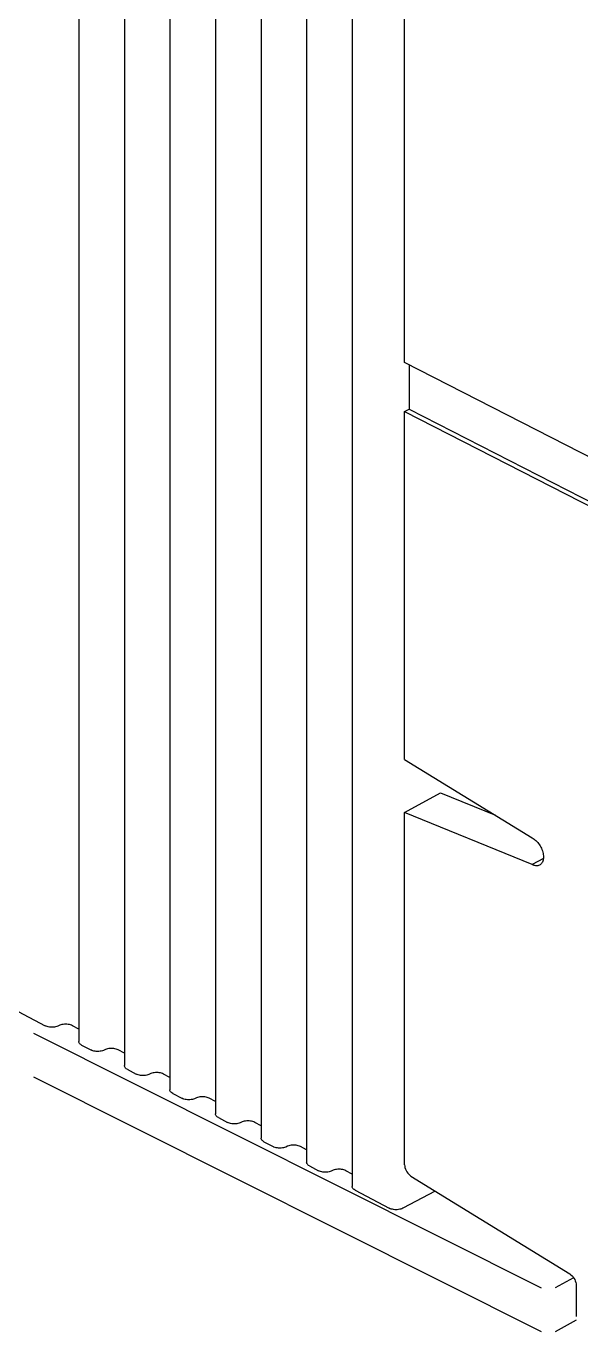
# Model space of a CAD drawing. Extents: x 0 to 31.6, y 0 to 20.4.
# Drawn here: x 27.069 to 28.791, y 3.922 to 7.972 of the extents above; entities that cross this region are included whole.
import ezdxf

# ---------------------------------------------------------------- set-up
doc = ezdxf.new("R2010")
doc.units = 0
doc.layers.get('0').update_dxf_attribs({"color": 1, "linetype": 'CONTINUOUS'})

msp = doc.modelspace()

# ---------------------------------------------------------------- linework, layer by layer
at = {"color": 7, "linetype": 'CONTINUOUS'}
for p, q in [((27.2327, 13.5069), (27.2327, 4.8228)), ((27.3741, 13.4319), (27.3741, 4.7479)), ((27.5155, 13.357), (27.5155, 4.673)), ((27.657, 13.282), (27.657, 4.598)), ((27.7984, 13.2071), (27.7984, 4.5231)), ((27.9398, 13.1321), (27.9398, 4.4481)), ((28.0812, 13.0572), (28.0812, 4.3732)), ((28.2438, 6.9288), (28.2438, 10.321)), ((29.0436, 6.5195), (28.2438, 6.9288)), ((28.2577, 6.9216), (28.2577, 6.7837)), ((28.2438, 6.7761), (28.2577, 6.7837)), ((28.2438, 6.7761), (29.0436, 6.3668)), ((28.2438, 5.6975), (28.2438, 6.7761)), ((28.2577, 6.7837), (29.0577, 6.3743)), ((28.2438, 5.6975), (28.6393, 5.4543)), ((28.2438, 5.533), (28.3549, 5.594)), ((28.3549, 5.594), (28.5254, 5.5243)), ((28.6393, 5.3714), (28.2438, 5.533)), ((28.2438, 4.4406), (28.2438, 5.533)), ((28.6743, 5.3905), (28.6393, 5.3714)), ((27.045, 4.9157), (27.1283, 4.8716)), ((27.2327, 4.8612), (27.2132, 4.8716)), ((28.6682, 4.0579), (27.0935, 4.8475)), ((27.2415, 4.8116), (27.2698, 4.7966)), ((27.3741, 4.7863), (27.3546, 4.7966)), ((28.6682, 3.9222), (27.0935, 4.7118)), ((27.3829, 4.7367), (27.4112, 4.7217)), ((27.5155, 4.7113), (27.496, 4.7217)), ((27.5243, 4.6617), (27.5526, 4.6467)), ((27.657, 4.6364), (27.6375, 4.6467)), ((27.6658, 4.5868), (27.694, 4.5718)), ((27.7984, 4.5615), (27.7789, 4.5718)), ((27.8072, 4.5118), (27.8355, 4.4968)), ((27.9398, 4.4865), (27.9203, 4.4968)), ((27.9486, 4.4369), (27.9769, 4.4219)), ((28.0812, 4.4116), (28.0617, 4.4219)), ((28.2635, 4.4052), (28.7564, 4.1021)), ((28.09, 4.362), (28.1961, 4.3057)), ((28.3388, 4.3589), (28.2385, 4.3057)), ((28.7683, 4.0901), (28.7106, 4.0585)), ((28.7761, 4.0667), (28.7761, 3.9698)), ((28.7766, 3.959), (28.7106, 3.9228))]:
    msp.add_line(p, q, dxfattribs=at)
for points in [[(28.6393, 5.4543), (28.6424, 5.4525), (28.6455, 5.4505), (28.6484, 5.4482), (28.6513, 5.4456), (28.6542, 5.4428), (28.6569, 5.4397), (28.6595, 5.4365), (28.6619, 5.433), (28.6642, 5.4294), (28.6663, 5.4257), (28.6681, 5.4218), (28.6698, 5.418), (28.6712, 5.414), (28.6724, 5.4101), (28.6733, 5.4062), (28.6739, 5.4023), (28.6743, 5.3985), (28.6745, 5.3948), (28.6743, 5.3913), (28.6739, 5.3879), (28.6733, 5.3847), (28.6724, 5.3817)], [(28.6628, 5.37), (28.6619, 5.3695), (28.6595, 5.3685), (28.6569, 5.3679), (28.6542, 5.3677), (28.6513, 5.3677), (28.6484, 5.3681), (28.6455, 5.3689), (28.6424, 5.3699), (28.6393, 5.3714)], [(28.6724, 5.3817), (28.6712, 5.379), (28.6698, 5.3765), (28.6681, 5.3743), (28.6663, 5.3724), (28.6642, 5.3708), (28.6628, 5.37)], [(27.1738, 4.873), (27.1677, 4.8702), (27.1645, 4.869), (27.161, 4.8681), (27.1573, 4.8674), (27.1534, 4.867), (27.1496, 4.8669), (27.1457, 4.867), (27.1418, 4.8674), (27.1381, 4.8681), (27.1347, 4.869), (27.1314, 4.8702), (27.1283, 4.8716)], [(27.2132, 4.8716), (27.2101, 4.873), (27.2069, 4.8741), (27.2035, 4.875), (27.1998, 4.8757), (27.1959, 4.8761), (27.192, 4.8762), (27.1881, 4.8761), (27.1842, 4.8757), (27.1805, 4.875), (27.1771, 4.8741), (27.1738, 4.873)], [(27.2415, 4.8116), (27.2388, 4.8132), (27.2367, 4.8149), (27.235, 4.8168), (27.2337, 4.8187), (27.233, 4.8208), (27.2327, 4.8228)], [(27.3153, 4.798), (27.3091, 4.7952), (27.3059, 4.7941), (27.3024, 4.7932), (27.2988, 4.7925), (27.2949, 4.7921), (27.291, 4.792), (27.2871, 4.7921), (27.2832, 4.7925), (27.2795, 4.7932), (27.2761, 4.7941), (27.2728, 4.7952), (27.2698, 4.7966)], [(27.3546, 4.7966), (27.3516, 4.798), (27.3483, 4.7992), (27.3449, 4.8001), (27.3412, 4.8007), (27.3373, 4.8011), (27.3334, 4.8013), (27.3295, 4.8011), (27.3256, 4.8007), (27.3219, 4.8001), (27.3185, 4.7992), (27.3153, 4.798)], [(27.3829, 4.7367), (27.3803, 4.7383), (27.3781, 4.74), (27.3764, 4.7418), (27.3752, 4.7438), (27.3744, 4.7458), (27.3741, 4.7479)], [(27.4567, 4.7231), (27.4506, 4.7203), (27.4473, 4.7191), (27.4439, 4.7182), (27.4402, 4.7176), (27.4363, 4.7172), (27.4324, 4.717), (27.4285, 4.7172), (27.4246, 4.7176), (27.4209, 4.7182), (27.4175, 4.7191), (27.4143, 4.7203), (27.4112, 4.7217)], [(27.496, 4.7217), (27.493, 4.7231), (27.4897, 4.7242), (27.4863, 4.7251), (27.4826, 4.7258), (27.4787, 4.7262), (27.4748, 4.7263), (27.4709, 4.7262), (27.4671, 4.7258), (27.4634, 4.7251), (27.4599, 4.7242), (27.4567, 4.7231)], [(27.5243, 4.6617), (27.5217, 4.6633), (27.5195, 4.6651), (27.5178, 4.6669), (27.5166, 4.6688), (27.5158, 4.6709), (27.5155, 4.673)], [(27.5981, 4.6481), (27.592, 4.6453), (27.5887, 4.6442), (27.5853, 4.6433), (27.5816, 4.6426), (27.5777, 4.6422), (27.5738, 4.6421), (27.5699, 4.6422), (27.5661, 4.6426), (27.5624, 4.6433), (27.5589, 4.6442), (27.5557, 4.6453), (27.5526, 4.6467)], [(27.6375, 4.6467), (27.6344, 4.6481), (27.6312, 4.6493), (27.6277, 4.6502), (27.624, 4.6508), (27.6201, 4.6512), (27.6163, 4.6514), (27.6124, 4.6512), (27.6085, 4.6508), (27.6048, 4.6502), (27.6013, 4.6493), (27.5981, 4.6481)], [(27.6658, 4.5868), (27.6631, 4.5884), (27.6609, 4.5901), (27.6592, 4.5919), (27.658, 4.5939), (27.6572, 4.596), (27.657, 4.598)], [(27.7789, 4.5718), (27.7758, 4.5732), (27.7726, 4.5743), (27.7691, 4.5752), (27.7654, 4.5759), (27.7616, 4.5763), (27.7577, 4.5764), (27.7538, 4.5763), (27.7499, 4.5759), (27.7462, 4.5752), (27.7428, 4.5743), (27.7395, 4.5732)], [(27.7395, 4.5732), (27.7334, 4.5704), (27.7302, 4.5692), (27.7267, 4.5683), (27.723, 4.5677), (27.7191, 4.5673), (27.7152, 4.5671), (27.7114, 4.5673), (27.7075, 4.5677), (27.7038, 4.5683), (27.7003, 4.5692), (27.6971, 4.5704), (27.694, 4.5718)], [(27.8072, 4.5118), (27.8045, 4.5135), (27.8024, 4.5152), (27.8007, 4.517), (27.7994, 4.519), (27.7987, 4.521), (27.7984, 4.5231)], [(27.8809, 4.4982), (27.8748, 4.4954), (27.8716, 4.4943), (27.8681, 4.4934), (27.8644, 4.4927), (27.8606, 4.4923), (27.8567, 4.4922), (27.8528, 4.4923), (27.8489, 4.4927), (27.8452, 4.4934), (27.8418, 4.4943), (27.8385, 4.4954), (27.8355, 4.4968)], [(27.9203, 4.4968), (27.9173, 4.4982), (27.914, 4.4994), (27.9106, 4.5003), (27.9069, 4.501), (27.903, 4.5014), (27.8991, 4.5015), (27.8952, 4.5014), (27.8913, 4.501), (27.8876, 4.5003), (27.8842, 4.4994), (27.8809, 4.4982)], [(27.9486, 4.4369), (27.946, 4.4385), (27.9438, 4.4402), (27.9421, 4.4421), (27.9408, 4.444), (27.9401, 4.4461), (27.9398, 4.4481)], [(28.0224, 4.4233), (28.0162, 4.4205), (28.013, 4.4194), (28.0096, 4.4185), (28.0059, 4.4178), (28.002, 4.4174), (27.9981, 4.4172), (27.9942, 4.4174), (27.9903, 4.4178), (27.9866, 4.4185), (27.9832, 4.4194), (27.9799, 4.4205), (27.9769, 4.4219)], [(28.0617, 4.4219), (28.0587, 4.4233), (28.0554, 4.4245), (28.052, 4.4254), (28.0483, 4.426), (28.0444, 4.4264), (28.0405, 4.4266), (28.0366, 4.4264), (28.0327, 4.426), (28.0291, 4.4254), (28.0256, 4.4245), (28.0224, 4.4233)], [(28.2438, 4.4406), (28.2441, 4.4361), (28.245, 4.4316), (28.2463, 4.4272), (28.2483, 4.4228), (28.2507, 4.4184), (28.2535, 4.4144), (28.2565, 4.4109), (28.2598, 4.4079), (28.2635, 4.4052)], [(28.09, 4.362), (28.0874, 4.3636), (28.0852, 4.3653), (28.0835, 4.3671), (28.0823, 4.3691), (28.0815, 4.3711), (28.0812, 4.3732)], [(28.2385, 4.3057), (28.2354, 4.3043), (28.2322, 4.3032), (28.2288, 4.3023), (28.2251, 4.3016), (28.2212, 4.3012), (28.2173, 4.3011), (28.2134, 4.3012), (28.2095, 4.3016), (28.2058, 4.3023), (28.2024, 4.3032), (28.1991, 4.3043), (28.1961, 4.3057)], [(28.7564, 4.1021), (28.76, 4.0995), (28.7633, 4.0964), (28.7664, 4.0929), (28.7691, 4.0889), (28.7716, 4.0846), (28.7735, 4.0801), (28.7749, 4.0757), (28.7757, 4.0712), (28.7761, 4.0667)]]:
    msp.add_lwpolyline(points, dxfattribs=at)

doc.saveas('drawing.dxf')
